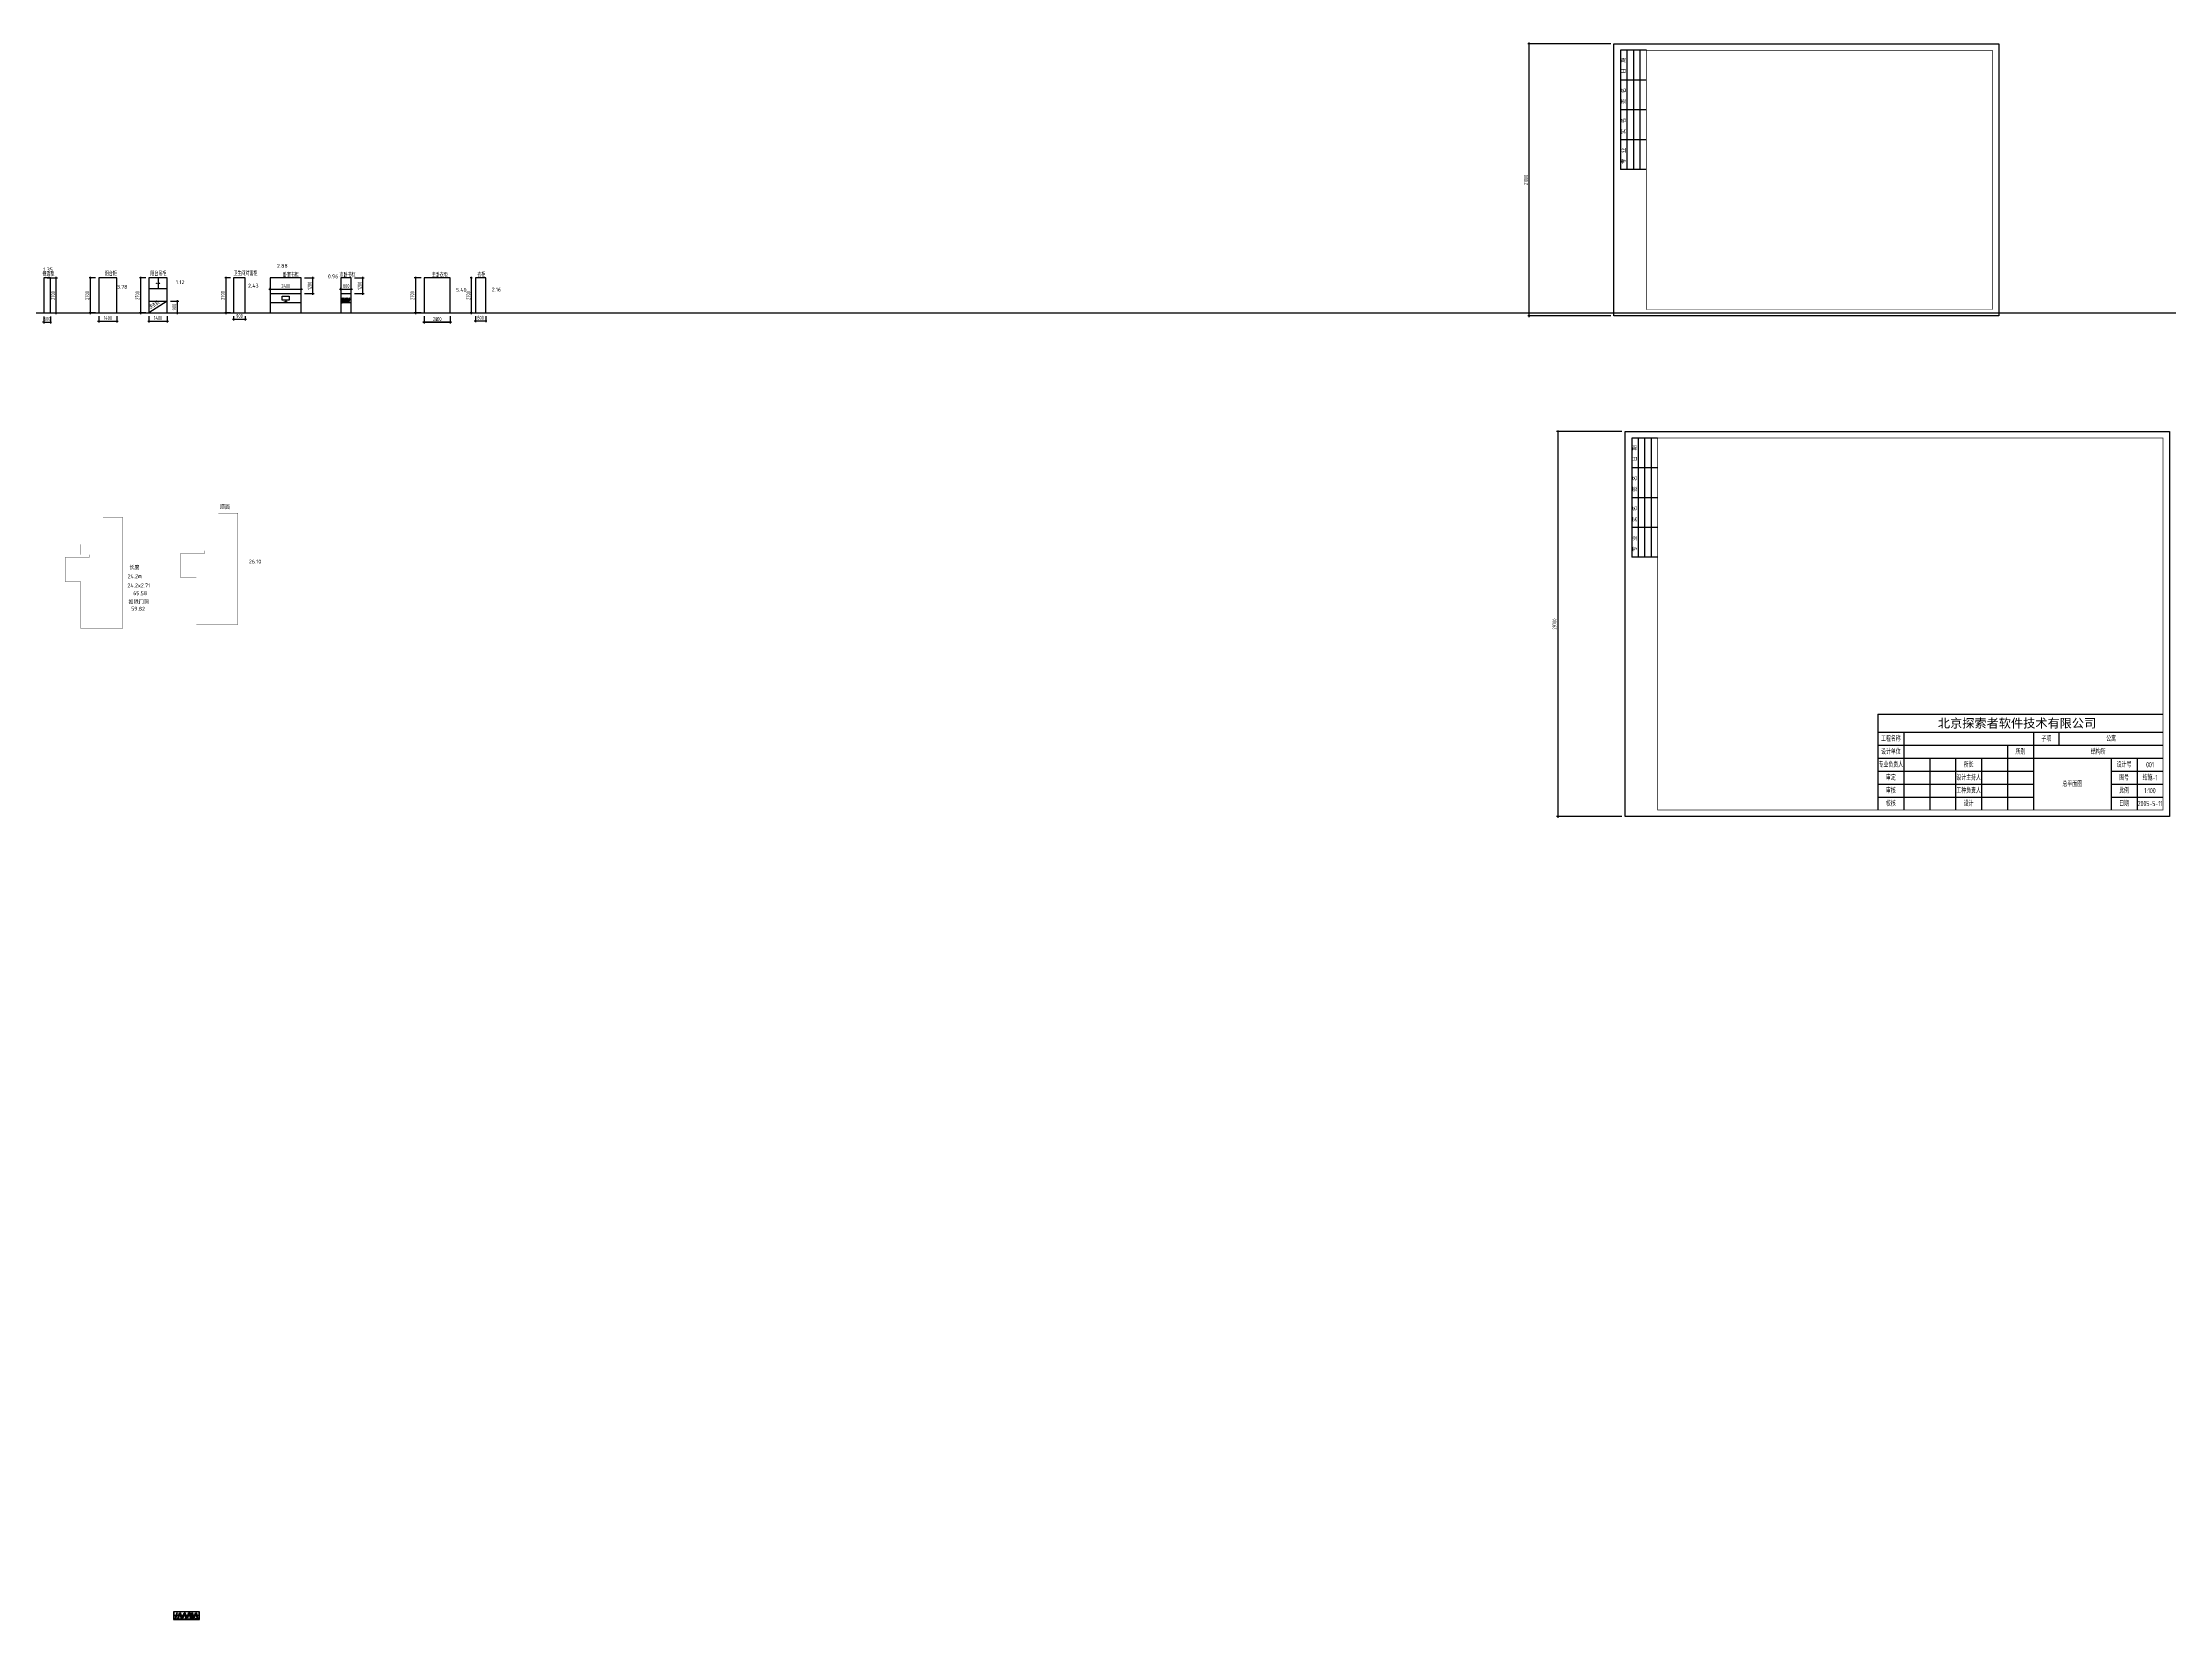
# Model space of a CAD drawing. Header units: millimetres. Extents: x -114775 to 228300, y -175499 to 108657.
# Drawn here: x 64165 to 228300, y -175499 to -53817 of the extents above; entities that cross this region are included whole.
import ezdxf
from ezdxf.enums import TextEntityAlignment as Align

# ---------------------------------------------------------------- set-up
doc = ezdxf.new("R2010")
doc.units = ezdxf.units.MM
doc.header["$LTSCALE"] = 1000
doc.linetypes.add('DASH', pattern=[0.35, 0.25, -0.1])
doc.layers.get('0').update_dxf_attribs({"linetype": 'CONTINUOUS'})
doc.layers.get('Defpoints').update_dxf_attribs({"color": 6, "linetype": 'CONTINUOUS'})
for name, color, linetype in [('A-FUR', 8, 'CONTINUOUS'), ('A-Lvtry', 5, 'CONTINUOUS'), ('BORDER', 7, 'CONTINUOUS'), ('DIM', 3, 'CONTINUOUS'), ('PUB_TEXT', 7, 'CONTINUOUS'), ('S-降板', 143, 'CONTINUOUS'), ('TAB', 7, 'CONTINUOUS'), ('TEXT', 7, 'CONTINUOUS'), ('TQ', 7, 'CONTINUOUS'), ('WALL', 2, 'CONTINUOUS')]:
    doc.layers.add(name, color=color, linetype=linetype)
doc.layers.add('S-ANNO-REVS', color=1, linetype='CONTINUOUS', true_color=0xff0000, plot=False)
doc.styles.get("Standard").update_dxf_attribs({"font": 'tssdeng.shx', "bigfont": 'tssdchn.shx'})
doc.styles.add('TSSD_NORM', font='tssdeng.shx', dxfattribs={"bigfont": 'hztxt.shx'})
doc.styles.add('TSZ', font='')
doc.styles.add('ZZ', font='tssdeng.shx', dxfattribs={"width": 0.7, "bigfont": 'tssdchn.shx'})
doc.styles.get('TSZ').set_extended_font_data('SimSun')
doc.dimstyles.new('TSSD_100_100', dxfattribs={"dimtxt": 300, "dimasz": 100, "dimexe": 100, "dimexo": 250, "dimgap": 100, "dimtad": 1, "dimdec": 0, "dimzin": 0, "dimdsep": 46, "dimtxsty": 'ZZ', "dimblk": 'ARCHTICK', "dimcen": 0, "dimdle": 100, "dimclrd": 256, "dimclrt": 7, "dimadec": 0, "dimazin": 0, "dimtfac": 1, "dimtdec": 0, "dimtix": 1, "dimtmove": 2, "dimatfit": 3, "dimfxl": 0, "dimtolj": 1, "dimtzin": 0, "dimarcsym": 0})

# ---------------------------------------------------------------- blocks, each defined once
blk = doc.blocks.new('_ArchTick')
at = {"color": 0, "linetype": 'ByBlock', "const_width": 0.4}
blk.add_lwpolyline([(-0.5, -0.5), (0.5, 0.5)], dxfattribs=at)
blk = doc.blocks.new('*D357')
at = {"layer": 'Defpoints', "color": 0}
for p in [(64268, -74716), (64768, -74716), (64768, -75388)]:
    blk.add_point(p, dxfattribs=at)
at = {"layer": 'DIM', "lineweight": -2}
for p, q in [((64268, -75388), (64168, -75388)), ((64268, -75388), (64768, -75388)), ((64768, -75388), (64868, -75388))]:
    blk.add_line(p, q, dxfattribs=at)
at = {"layer": 'DIM', "color": 0, "lineweight": -2}
for p, q in [((64268, -74966), (64268, -75488)), ((64768, -74966), (64768, -75488))]:
    blk.add_line(p, q, dxfattribs=at)
at = {"layer": 'DIM', "lineweight": -2, "xscale": 100, "yscale": 100, "zscale": 100}
blk.add_blockref('_ArchTick', (64268, -75388), dxfattribs=at)
at = {"layer": 'DIM', "lineweight": -2, "xscale": 100, "yscale": 100, "zscale": 100, "rotation": 180}
blk.add_blockref('_ArchTick', (64768, -75388), dxfattribs=at)
at = {"layer": 'DIM', "color": 7, "insert": (64518, -75138), "char_height": 300, "attachment_point": 5, "style": 'ZZ'}
blk.add_mtext('\\A1;500', dxfattribs=at)
blk = doc.blocks.new('*D364')
at = {"layer": 'Defpoints', "color": 0}
for p in [(78913, -74685), (79813, -74685), (79813, -75172)]:
    blk.add_point(p, dxfattribs=at)
at = {"layer": 'DIM', "lineweight": -2}
blk.add_line((78813, -75172), (79913, -75172), dxfattribs=at)
at = {"layer": 'DIM', "color": 0, "lineweight": -2}
for p, q in [((78913, -74935), (78913, -75272)), ((79813, -74935), (79813, -75272))]:
    blk.add_line(p, q, dxfattribs=at)
at = {"layer": 'DIM', "lineweight": -2, "xscale": 100, "yscale": 100, "zscale": 100, "rotation": 180}
blk.add_blockref('_ArchTick', (78913, -75172), dxfattribs=at)
at = {"layer": 'DIM', "lineweight": -2, "xscale": 100, "yscale": 100, "zscale": 100}
blk.add_blockref('_ArchTick', (79813, -75172), dxfattribs=at)
at = {"layer": 'DIM', "color": 7, "insert": (79363, -74922), "char_height": 300, "attachment_point": 5, "style": 'ZZ'}
blk.add_mtext('\\A1;900', dxfattribs=at)
blk = doc.blocks.new('*D365')
at = {"layer": 'Defpoints', "color": 0}
for p in [(78325, -71985), (78913, -71985), (78913, -74685)]:
    blk.add_point(p, dxfattribs=at)
at = {"layer": 'DIM', "color": 0, "lineweight": -2}
for p, q in [((78663, -71985), (78225, -71985)), ((78663, -74685), (78225, -74685))]:
    blk.add_line(p, q, dxfattribs=at)
at = {"layer": 'DIM', "lineweight": -2}
blk.add_line((78325, -74785), (78325, -71885), dxfattribs=at)
at = {"layer": 'DIM', "lineweight": -2, "xscale": 100, "yscale": 100, "zscale": 100}
for p, rotation in [((78325, -71985), 90), ((78325, -74685), 270)]:
    blk.add_blockref('_ArchTick', p, dxfattribs=dict(at, rotation=rotation))
at = {"layer": 'DIM', "color": 7, "insert": (78075, -73335), "char_height": 300, "attachment_point": 5, "rotation": 90, "style": 'ZZ'}
blk.add_mtext('\\A1;2700', dxfattribs=at)
blk = doc.blocks.new('*D366')
at = {"layer": 'Defpoints', "color": 0}
for p in [(68505, -74685), (69905, -74685), (69905, -75321)]:
    blk.add_point(p, dxfattribs=at)
at = {"layer": 'DIM', "lineweight": -2}
blk.add_line((68405, -75321), (70005, -75321), dxfattribs=at)
at = {"layer": 'DIM', "color": 0, "lineweight": -2}
for p, q in [((68505, -74935), (68505, -75421)), ((69905, -74935), (69905, -75421))]:
    blk.add_line(p, q, dxfattribs=at)
at = {"layer": 'DIM', "lineweight": -2, "xscale": 100, "yscale": 100, "zscale": 100, "rotation": 180}
blk.add_blockref('_ArchTick', (68505, -75321), dxfattribs=at)
at = {"layer": 'DIM', "lineweight": -2, "xscale": 100, "yscale": 100, "zscale": 100}
blk.add_blockref('_ArchTick', (69905, -75321), dxfattribs=at)
at = {"layer": 'DIM', "color": 7, "insert": (69205, -75071), "char_height": 300, "attachment_point": 5, "style": 'ZZ'}
blk.add_mtext('\\A1;1400', dxfattribs=at)
blk = doc.blocks.new('*D367')
at = {"layer": 'Defpoints', "color": 0}
for p in [(67864, -71985), (68505, -71985), (68505, -74685)]:
    blk.add_point(p, dxfattribs=at)
at = {"layer": 'DIM', "color": 0, "lineweight": -2}
for p, q in [((68255, -71985), (67764, -71985)), ((68255, -74685), (67764, -74685))]:
    blk.add_line(p, q, dxfattribs=at)
at = {"layer": 'DIM', "lineweight": -2}
blk.add_line((67864, -74785), (67864, -71885), dxfattribs=at)
at = {"layer": 'DIM', "lineweight": -2, "xscale": 100, "yscale": 100, "zscale": 100}
for p, rotation in [((67864, -71985), 90), ((67864, -74685), 270)]:
    blk.add_blockref('_ArchTick', p, dxfattribs=dict(at, rotation=rotation))
at = {"layer": 'DIM', "color": 7, "insert": (67614, -73335), "char_height": 300, "attachment_point": 5, "rotation": 90, "style": 'ZZ'}
blk.add_mtext('\\A1;2700', dxfattribs=at)
blk = doc.blocks.new('*D368')
at = {"layer": 'Defpoints', "color": 0}
for p in [(72380, -74685), (73780, -74685), (73780, -75321)]:
    blk.add_point(p, dxfattribs=at)
at = {"layer": 'DIM', "lineweight": -2}
blk.add_line((72280, -75321), (73880, -75321), dxfattribs=at)
at = {"layer": 'DIM', "color": 0, "lineweight": -2}
for p, q in [((72380, -74935), (72380, -75421)), ((73780, -74935), (73780, -75421))]:
    blk.add_line(p, q, dxfattribs=at)
at = {"layer": 'DIM', "lineweight": -2, "xscale": 100, "yscale": 100, "zscale": 100, "rotation": 180}
blk.add_blockref('_ArchTick', (72380, -75321), dxfattribs=at)
at = {"layer": 'DIM', "lineweight": -2, "xscale": 100, "yscale": 100, "zscale": 100}
blk.add_blockref('_ArchTick', (73780, -75321), dxfattribs=at)
at = {"layer": 'DIM', "color": 7, "insert": (73080, -75071), "char_height": 300, "attachment_point": 5, "style": 'ZZ'}
blk.add_mtext('\\A1;1400', dxfattribs=at)
blk = doc.blocks.new('*D369')
at = {"layer": 'Defpoints', "color": 0}
for p in [(71738, -71985), (72380, -71985), (72380, -74685)]:
    blk.add_point(p, dxfattribs=at)
at = {"layer": 'DIM', "color": 0, "lineweight": -2}
for p, q in [((72130, -71985), (71638, -71985)), ((72130, -74685), (71638, -74685))]:
    blk.add_line(p, q, dxfattribs=at)
at = {"layer": 'DIM', "lineweight": -2}
blk.add_line((71738, -74785), (71738, -71885), dxfattribs=at)
at = {"layer": 'DIM', "lineweight": -2, "xscale": 100, "yscale": 100, "zscale": 100}
for p, rotation in [((71738, -71985), 90), ((71738, -74685), 270)]:
    blk.add_blockref('_ArchTick', p, dxfattribs=dict(at, rotation=rotation))
at = {"layer": 'DIM', "color": 7, "insert": (71488, -73335), "char_height": 300, "attachment_point": 5, "rotation": 90, "style": 'ZZ'}
blk.add_mtext('\\A1;2700', dxfattribs=at)
blk = doc.blocks.new('*D370')
at = {"layer": 'Defpoints', "color": 0}
for p in [(73780, -73785), (74579, -73785), (73780, -74685)]:
    blk.add_point(p, dxfattribs=at)
at = {"layer": 'DIM', "color": 0, "lineweight": -2}
for p, q in [((74030, -73785), (74679, -73785)), ((74030, -74685), (74679, -74685))]:
    blk.add_line(p, q, dxfattribs=at)
at = {"layer": 'DIM', "lineweight": -2}
blk.add_line((74579, -74785), (74579, -73685), dxfattribs=at)
at = {"layer": 'DIM', "lineweight": -2, "xscale": 100, "yscale": 100, "zscale": 100}
for p, rotation in [((74579, -73785), 90), ((74579, -74685), 270)]:
    blk.add_blockref('_ArchTick', p, dxfattribs=dict(at, rotation=rotation))
at = {"layer": 'DIM', "color": 7, "insert": (74329, -74235), "char_height": 300, "attachment_point": 5, "rotation": 90, "style": 'ZZ'}
blk.add_mtext('\\A1;900', dxfattribs=at)
blk = doc.blocks.new('*D371')
at = {"layer": 'Defpoints', "color": 0}
for p in [(84135, -71985), (85032, -71985), (84135, -73185)]:
    blk.add_point(p, dxfattribs=at)
at = {"layer": 'DIM', "color": 0, "lineweight": -2}
for p, q in [((84385, -71985), (85132, -71985)), ((84385, -73185), (85132, -73185))]:
    blk.add_line(p, q, dxfattribs=at)
at = {"layer": 'DIM', "lineweight": -2}
blk.add_line((85032, -73285), (85032, -71885), dxfattribs=at)
at = {"layer": 'DIM', "lineweight": -2, "xscale": 100, "yscale": 100, "zscale": 100}
for p, rotation in [((85032, -71985), 90), ((85032, -73185), 270)]:
    blk.add_blockref('_ArchTick', p, dxfattribs=dict(at, rotation=rotation))
at = {"layer": 'DIM', "color": 7, "insert": (84782, -72585), "char_height": 300, "attachment_point": 5, "rotation": 90, "style": 'ZZ'}
blk.add_mtext('\\A1;1200', dxfattribs=at)
blk = doc.blocks.new('*D372')
at = {"layer": 'Defpoints', "color": 0}
for p in [(81735, -73185), (84135, -72853), (84135, -73185)]:
    blk.add_point(p, dxfattribs=at)
at = {"layer": 'DIM', "lineweight": -2}
blk.add_line((81635, -72853), (84235, -72853), dxfattribs=at)
at = {"layer": 'DIM', "color": 0, "lineweight": -2}
for p, q in [((81735, -72935), (81735, -72753)), ((84135, -72935), (84135, -72753))]:
    blk.add_line(p, q, dxfattribs=at)
at = {"layer": 'DIM', "lineweight": -2, "xscale": 100, "yscale": 100, "zscale": 100, "rotation": 180}
blk.add_blockref('_ArchTick', (81735, -72853), dxfattribs=at)
at = {"layer": 'DIM', "lineweight": -2, "xscale": 100, "yscale": 100, "zscale": 100}
blk.add_blockref('_ArchTick', (84135, -72853), dxfattribs=at)
at = {"layer": 'DIM', "color": 7, "insert": (82935, -72603), "char_height": 300, "attachment_point": 5, "style": 'ZZ'}
blk.add_mtext('\\A1;2400', dxfattribs=at)
blk = doc.blocks.new('*D373')
at = {"layer": 'Defpoints', "color": 0}
for p in [(87993, -71985), (88889, -71985), (87993, -73185)]:
    blk.add_point(p, dxfattribs=at)
at = {"layer": 'DIM', "color": 0, "lineweight": -2}
for p, q in [((88243, -71985), (88989, -71985)), ((88243, -73185), (88989, -73185))]:
    blk.add_line(p, q, dxfattribs=at)
at = {"layer": 'DIM', "lineweight": -2}
blk.add_line((88889, -73285), (88889, -71885), dxfattribs=at)
at = {"layer": 'DIM', "lineweight": -2, "xscale": 100, "yscale": 100, "zscale": 100}
for p, rotation in [((88889, -71985), 90), ((88889, -73185), 270)]:
    blk.add_blockref('_ArchTick', p, dxfattribs=dict(at, rotation=rotation))
at = {"layer": 'DIM', "color": 7, "insert": (88639, -72585), "char_height": 300, "attachment_point": 5, "rotation": 90, "style": 'ZZ'}
blk.add_mtext('\\A1;1200', dxfattribs=at)
blk = doc.blocks.new('*D374')
at = {"layer": 'Defpoints', "color": 0}
for p in [(87193, -73185), (87993, -72853), (87993, -73185)]:
    blk.add_point(p, dxfattribs=at)
at = {"layer": 'DIM', "lineweight": -2}
blk.add_line((87093, -72853), (88093, -72853), dxfattribs=at)
at = {"layer": 'DIM', "color": 0, "lineweight": -2}
for p, q in [((87193, -72935), (87193, -72753)), ((87993, -72935), (87993, -72753))]:
    blk.add_line(p, q, dxfattribs=at)
at = {"layer": 'DIM', "lineweight": -2, "xscale": 100, "yscale": 100, "zscale": 100, "rotation": 180}
blk.add_blockref('_ArchTick', (87193, -72853), dxfattribs=at)
at = {"layer": 'DIM', "lineweight": -2, "xscale": 100, "yscale": 100, "zscale": 100}
blk.add_blockref('_ArchTick', (87993, -72853), dxfattribs=at)
at = {"layer": 'DIM', "color": 7, "insert": (87593, -72603), "char_height": 300, "attachment_point": 5, "style": 'ZZ'}
blk.add_mtext('\\A1;800', dxfattribs=at)
blk = doc.blocks.new('*D375')
at = {"layer": 'Defpoints', "color": 0}
for p in [(93625, -74685), (95625, -74685), (95625, -75403)]:
    blk.add_point(p, dxfattribs=at)
at = {"layer": 'DIM', "lineweight": -2}
blk.add_line((93525, -75403), (95725, -75403), dxfattribs=at)
at = {"layer": 'DIM', "color": 0, "lineweight": -2}
for p, q in [((93625, -74935), (93625, -75503)), ((95625, -74935), (95625, -75503))]:
    blk.add_line(p, q, dxfattribs=at)
at = {"layer": 'DIM', "lineweight": -2, "xscale": 100, "yscale": 100, "zscale": 100, "rotation": 180}
blk.add_blockref('_ArchTick', (93625, -75403), dxfattribs=at)
at = {"layer": 'DIM', "lineweight": -2, "xscale": 100, "yscale": 100, "zscale": 100}
blk.add_blockref('_ArchTick', (95625, -75403), dxfattribs=at)
at = {"layer": 'DIM', "color": 7, "insert": (94625, -75153), "char_height": 300, "attachment_point": 5, "style": 'ZZ'}
blk.add_mtext('\\A1;d', dxfattribs=at)
blk = doc.blocks.new('*D376')
at = {"layer": 'Defpoints', "color": 0}
for p in [(93625, -74685), (93625, -75403), (95625, -74685)]:
    blk.add_point(p, dxfattribs=at)
at = {"layer": 'DIM', "lineweight": -2}
blk.add_line((95725, -75403), (93525, -75403), dxfattribs=at)
at = {"layer": 'DIM', "color": 0, "lineweight": -2}
for p, q in [((93625, -74935), (93625, -75503)), ((95625, -74935), (95625, -75503))]:
    blk.add_line(p, q, dxfattribs=at)
at = {"layer": 'DIM', "lineweight": -2, "xscale": 100, "yscale": 100, "zscale": 100, "rotation": 180}
blk.add_blockref('_ArchTick', (93625, -75403), dxfattribs=at)
at = {"layer": 'DIM', "lineweight": -2, "xscale": 100, "yscale": 100, "zscale": 100}
blk.add_blockref('_ArchTick', (95625, -75403), dxfattribs=at)
at = {"layer": 'DIM', "color": 7, "insert": (94625, -75153), "char_height": 300, "attachment_point": 5, "style": 'ZZ'}
blk.add_mtext('\\A1;2000', dxfattribs=at)
blk = doc.blocks.new('*D377')
at = {"layer": 'Defpoints', "color": 0}
for p in [(93625, -71985), (92949, -74685), (93625, -74685)]:
    blk.add_point(p, dxfattribs=at)
at = {"layer": 'DIM', "color": 0, "lineweight": -2}
for p, q in [((93375, -71985), (92849, -71985)), ((93375, -74685), (92849, -74685))]:
    blk.add_line(p, q, dxfattribs=at)
at = {"layer": 'DIM', "lineweight": -2}
blk.add_line((92949, -71885), (92949, -74785), dxfattribs=at)
at = {"layer": 'DIM', "lineweight": -2, "xscale": 100, "yscale": 100, "zscale": 100}
for p, rotation in [((92949, -71985), 90), ((92949, -74685), 270)]:
    blk.add_blockref('_ArchTick', p, dxfattribs=dict(at, rotation=rotation))
at = {"layer": 'DIM', "color": 7, "insert": (92699, -73335), "char_height": 300, "attachment_point": 5, "rotation": 90, "style": 'ZZ'}
blk.add_mtext('\\A1;2700', dxfattribs=at)
blk = doc.blocks.new('*D378')
at = {"layer": 'Defpoints', "color": 0}
for p in [(97564, -74685), (98364, -74685), (98364, -75303)]:
    blk.add_point(p, dxfattribs=at)
at = {"layer": 'DIM', "lineweight": -2}
blk.add_line((97464, -75303), (98464, -75303), dxfattribs=at)
at = {"layer": 'DIM', "color": 0, "lineweight": -2}
for p, q in [((97564, -74935), (97564, -75403)), ((98364, -74935), (98364, -75403))]:
    blk.add_line(p, q, dxfattribs=at)
at = {"layer": 'DIM', "lineweight": -2, "xscale": 100, "yscale": 100, "zscale": 100, "rotation": 180}
blk.add_blockref('_ArchTick', (97564, -75303), dxfattribs=at)
at = {"layer": 'DIM', "lineweight": -2, "xscale": 100, "yscale": 100, "zscale": 100}
blk.add_blockref('_ArchTick', (98364, -75303), dxfattribs=at)
at = {"layer": 'DIM', "color": 7, "insert": (97964, -75053), "char_height": 300, "attachment_point": 5, "style": 'ZZ'}
blk.add_mtext('\\A1;800', dxfattribs=at)
blk = doc.blocks.new('*D379')
at = {"layer": 'Defpoints', "color": 0}
for p in [(97275, -71985), (97564, -71985), (97564, -74685)]:
    blk.add_point(p, dxfattribs=at)
at = {"layer": 'DIM', "color": 0, "lineweight": -2}
for p, q in [((97314, -71985), (97175, -71985)), ((97314, -74685), (97175, -74685))]:
    blk.add_line(p, q, dxfattribs=at)
at = {"layer": 'DIM', "lineweight": -2}
blk.add_line((97275, -74785), (97275, -71885), dxfattribs=at)
at = {"layer": 'DIM', "lineweight": -2, "xscale": 100, "yscale": 100, "zscale": 100}
for p, rotation in [((97275, -71985), 90), ((97275, -74685), 270)]:
    blk.add_blockref('_ArchTick', p, dxfattribs=dict(at, rotation=rotation))
at = {"layer": 'DIM', "color": 7, "insert": (97025, -73335), "char_height": 300, "attachment_point": 5, "rotation": 90, "style": 'ZZ'}
blk.add_mtext('\\A1;2700', dxfattribs=at)
blk = doc.blocks.new('*D380')
at = {"layer": 'Defpoints', "color": 0}
for p in [(64268, -71985), (65223, -71985), (64268, -74685)]:
    blk.add_point(p, dxfattribs=at)
at = {"layer": 'DIM', "color": 0, "lineweight": -2}
for p, q in [((64518, -71985), (65323, -71985)), ((64518, -74685), (65323, -74685))]:
    blk.add_line(p, q, dxfattribs=at)
at = {"layer": 'DIM', "lineweight": -2}
blk.add_line((65223, -74785), (65223, -71885), dxfattribs=at)
at = {"layer": 'DIM', "lineweight": -2, "xscale": 100, "yscale": 100, "zscale": 100}
for p, rotation in [((65223, -71985), 90), ((65223, -74685), 270)]:
    blk.add_blockref('_ArchTick', p, dxfattribs=dict(at, rotation=rotation))
at = {"layer": 'DIM', "color": 7, "insert": (64973, -73335), "char_height": 300, "attachment_point": 5, "rotation": 90, "style": 'ZZ'}
blk.add_mtext('\\A1;2700', dxfattribs=at)
blk = doc.blocks.new('u5g')
at = {"color": 8, "linetype": 'DASH', "ltscale": 20}
for p, q in [((28966, -300), (28976, -300)), ((28966, -350), (28976, -350)), ((28976, -300), (28976, -350)), ((30641, -313), (28976, -313)), ((30641, -338), (28976, -338)), ((30651, -300), (30641, -300)), ((30641, -300), (30641, -350)), ((30651, -350), (30641, -350))]:
    blk.add_line(p, q, dxfattribs=at)
at = {"color": 8, "ltscale": 20}
for p, q in [((29071, -623), (29236, -623)), ((29236, -623), (29141, -642)), ((29141, -642), (29141, -623)), ((30381, -595), (30476, -576)), ((30546, -595), (30381, -595)), ((30476, -576), (30476, -595))]:
    blk.add_line(p, q, dxfattribs=at)
at = {"linetype": 'DASH', "ltscale": 20}
for points in [[(30671, 0), (28946, 0), (28946, -650), (30671, -650)], [(28966, -595), (29819, -595), (29819, -615), (28966, -615)], [(29799, -615), (30651, -615), (30651, -635), (29799, -635)]]:
    blk.add_lwpolyline(points, close=True, dxfattribs=at)
blk.add_lwpolyline([(30651, -650), (30651, -20), (28966, -20), (28966, -650)], dxfattribs=at)
at = {"color": 8, "linetype": 'DASH', "ltscale": 20}
for points in [[(29067, -548), (29160, -100), (29183, -105), (29090, -552)], [(29243, -548), (29337, -100), (29360, -105), (29266, -552)], [(29465, -554), (29394, -102), (29417, -98), (29488, -550)], [(29551, -548), (29644, -100), (29667, -105), (29574, -552)], [(29774, -554), (29703, -102), (29726, -98), (29797, -550)], [(29860, -548), (29953, -100), (29976, -105), (29883, -552)], [(30081, -554), (30010, -102), (30033, -98), (30104, -550)], [(30174, -554), (30103, -102), (30127, -98), (30197, -550)], [(30260, -554), (30189, -102), (30212, -98), (30283, -550)], [(30306, -548), (30400, -100), (30423, -105), (30329, -552)], [(30527, -554), (30456, -102), (30480, -98), (30550, -550)]]:
    blk.add_lwpolyline(points, close=True, dxfattribs=at)
blk = doc.blocks.new('_TSHQ_H')
at = {"layer": 'TQ'}
for p, q in [((-92, 0), (-92, 20)), ((0, 20), (-92, 20)), ((-69, 0), (-69, 20)), ((-46, 0), (-46, 20)), ((-23, 0), (-23, 20)), ((0, 0), (0, 20)), ((0, 15), (-92, 15)), ((0, 10), (-92, 10)), ((0, 5), (-92, 5))]:
    blk.add_line(p, q, dxfattribs=at)
at = {"layer": 'TEXT', "style": 'TSSD_NORM'}
for s, p in [('专  业', (-81.4, 15.9)), ('实  名', (-58.4, 16)), ('签  名', (-35.2, 15.9)), ('日  期', (-11.7, 16))]:
    blk.add_text(s, height=3, dxfattribs=at).set_placement(p, align=Align.CENTER)
blk = doc.blocks.new('B20190222130906')
at = {"layer": 'BORDER'}
blk.add_lwpolyline([(0, 0), (0, 21000), (29700, 21000), (29700, 0)], close=True, dxfattribs=at)
at = {"layer": 'BORDER', "const_width": 50}
blk.add_lwpolyline([(2500, 500), (2500, 20500), (29200, 20500), (29200, 500)], close=True, dxfattribs=at)
at = {"layer": 'BORDER', "xscale": 100, "yscale": 100, "zscale": 100, "rotation": 90}
blk.add_blockref('_TSHQ_H', (2500, 20500), dxfattribs=at)
blk = doc.blocks.new('_TS_MARK_H')
at = {"style": 'TSZ'}
blk.add_text('北京探索者软件技术有限公司', height=1, dxfattribs=at).set_placement((0, 0))
blk = doc.blocks.new('_TSBQ_H')
for p, q in [((-220, 74), (0, 74)), ((-220, 74), (-220, 0)), ((-220, 60), (0, 60)), ((-220, 50), (0, 50)), ((-200, 60), (-200, 0)), ((-120, 50), (-120, 0)), ((-100, 60), (-100, 0)), ((-80, 50), (-80, 60)), ((-220, 40), (0, 40)), ((-180, 40), (-180, 0)), ((-160, 40), (-160, 0)), ((-140, 40), (-140, 0)), ((-40, 40), (-40, 0)), ((-20, 40), (-20, 0)), ((-220, 30), (-100, 30)), ((-220, 20), (-100, 20)), ((-40, 30), (0, 30)), ((-40, 20), (0, 20)), ((-220, 10), (-100, 10)), ((-40, 10), (0, 10))]:
    blk.add_line(p, q)
at = {"layer": 'BORDER', "const_width": 0.5}
blk.add_lwpolyline([(-220, 0), (-220, 74), (0, 74)], dxfattribs=at)
at = {"xscale": 6.890625, "yscale": 6.890625, "zscale": 6.890625000000002}
blk.add_blockref('_TS_MARK_H', (-173.7, 63.6), dxfattribs=at)
at = {"flags": 1}
blk.add_attdef('折合图号', (-220, 74), '', height=0.2, dxfattribs=at)
at = {"style": 'TSSD_NORM', "width": 0.7}
for tag, p in [('工程名称', (-150, 53)), ('子项名称', (-40, 53)), ('专业负责人', (-190, 33)), ('设计单位', (-160, 43)), ('设计号', (-10, 33)), ('审定', (-190, 23)), ('审核', (-190, 13)), ('图名', (-70, 18)), ('图号', (-10, 23)), ('比例', (-10, 13)), ('校核', (-190, 3)), ('设计', (-130, 3)), ('日期', (-10, 3))]:
    blk.add_attdef(tag, text='', height=4, dxfattribs=at).set_placement(p, align=Align.CENTER)
at = {"layer": 'TAB', "color": 0, "style": 'TSSD_NORM', "width": 0.7}
for s, p in [('工程名称', (-210, 55)), ('子项', (-90, 55)), ('专业负责人', (-210, 35)), ('设计单位', (-210, 45)), ('所长', (-150, 35)), ('所别', (-110, 45)), ('结构所', (-50, 45)), ('设计号', (-30, 35)), ('审定', (-210, 25)), ('审核', (-210, 15)), ('设计主持人', (-150, 25)), ('工种负责人', (-150, 15)), ('图号', (-30, 25)), ('比例', (-30, 15)), ('校核', (-210, 5)), ('设计', (-150, 5)), ('日期', (-30, 5))]:
    blk.add_text(s, height=4, dxfattribs=at).set_placement(p, align=Align.MIDDLE_CENTER)
blk = doc.blocks.new('*D440')
at = {"layer": 'Defpoints', "color": 0}
for p in [(186300, -83841), (181092, -113541), (186300, -113541)]:
    blk.add_point(p, dxfattribs=at)
at = {"layer": 'DIM', "color": 0, "lineweight": -2}
for p, q in [((186050, -83841), (180992, -83841)), ((186050, -113541), (180992, -113541))]:
    blk.add_line(p, q, dxfattribs=at)
at = {"layer": 'DIM', "lineweight": -2}
blk.add_line((181092, -83741), (181092, -113641), dxfattribs=at)
at = {"layer": 'DIM', "lineweight": -2, "xscale": 100, "yscale": 100, "zscale": 100}
for p, rotation in [((181092, -83841), 90), ((181092, -113541), 270)]:
    blk.add_blockref('_ArchTick', p, dxfattribs=dict(at, rotation=rotation))
at = {"layer": 'DIM', "color": 7, "insert": (180842, -98691), "char_height": 300, "attachment_point": 5, "rotation": 90, "style": 'ZZ'}
blk.add_mtext('\\A1;29700', dxfattribs=at)
blk = doc.blocks.new('*D441')
at = {"layer": 'Defpoints', "color": 0}
for p in [(178888, -53917), (185433, -53917), (185433, -74917)]:
    blk.add_point(p, dxfattribs=at)
at = {"layer": 'DIM', "color": 0, "lineweight": -2}
for p, q in [((185183, -53917), (178788, -53917)), ((185183, -74917), (178788, -74917))]:
    blk.add_line(p, q, dxfattribs=at)
at = {"layer": 'DIM', "lineweight": -2}
blk.add_line((178888, -75017), (178888, -53817), dxfattribs=at)
at = {"layer": 'DIM', "lineweight": -2, "xscale": 100, "yscale": 100, "zscale": 100}
for p, rotation in [((178888, -53917), 90), ((178888, -74917), 270)]:
    blk.add_blockref('_ArchTick', p, dxfattribs=dict(at, rotation=rotation))
at = {"layer": 'DIM', "color": 7, "insert": (178638, -64417), "char_height": 300, "attachment_point": 5, "rotation": 90, "style": 'ZZ'}
blk.add_mtext('\\A1;21000', dxfattribs=at)

msp = doc.modelspace()

# ---------------------------------------------------------------- linework, layer by layer
at = {"layer": 'A-Lvtry'}
for p in [(8186.5, -2885.7), (8186.5, -20395.5)]:
    msp.add_xline(p, (1, 0), dxfattribs=at)
at = {"layer": 'BORDER'}
msp.add_lwpolyline([(186299.9, -113540.6), (186299.9, -83840.6), (228299.9, -83840.6), (228299.9, -113540.6)], close=True, dxfattribs=at)
at = {"layer": 'BORDER', "const_width": 50}
msp.add_lwpolyline([(188799.9, -113040.6), (188799.9, -84340.6), (227799.9, -84340.6), (227799.9, -113040.6)], close=True, dxfattribs=at)
at = {"layer": 'S-ANNO-REVS'}
for p in [(39426.8, -38070.8), (50314.1, -74684.8)]:
    msp.add_xline(p, (1, 0), dxfattribs=at)
at = {"layer": 'S-ANNO-REVS', "color": 8}
for points in [[(87195.8, -73873.7), (87258.6, -73890.5), (87344.9, -73568.5), (87282.1, -73551.7)], [(87282.7, -73873.7), (87345.5, -73890.5), (87431.7, -73568.5), (87368.9, -73551.7)], [(87410.7, -73868), (87473.5, -73884.8), (87559.8, -73562.9), (87497, -73546.1)], [(87528.5, -73868), (87591.3, -73884.8), (87677.6, -73562.9), (87614.8, -73546.1)], [(87615.3, -73868), (87678.1, -73884.8), (87764.4, -73562.9), (87701.6, -73546.1)], [(87743.4, -73862.4), (87806.2, -73879.2), (87892.4, -73557.2), (87829.6, -73540.4)]]:
    msp.add_lwpolyline(points, close=True, dxfattribs=at)
at = {"layer": 'S-降板', "const_width": 20}
msp.add_lwpolyline([(74833.6, -93229), (74833.6, -95129), (76033.6, -95129), (76033.6, -98729), (79233.6, -98729), (79233.6, -90129), (77733.6, -90129), (77733.6, -92229), (76033.6, -92229), (76033.6, -93029), (76698.6, -93029), (76698.6, -93229)], close=True, dxfattribs=at)
msp.add_lwpolyline([(67792.8, -92535.9), (67127.8, -92535.9), (67127.8, -93335.9), (67792.7, -93335.9), (67792.7, -93535.9), (65927.7, -93535.9), (65927.7, -95435.9), (67127.7, -95435.9), (67127.7, -99035.9), (70327.7, -99035.9), (70327.7, -90435.9), (68827.7, -90435.9)], dxfattribs=at)
at = {"layer": 'WALL'}
for p, q in [((73079.6, -71984.8), (73079.6, -72784.8)), ((72379.6, -72784.8), (73779.6, -72784.8)), ((72379.6, -73784.8), (73779.6, -73784.8)), ((73779.6, -73784.8), (72379.6, -74684.8)), ((81735.4, -73184.8), (84135.4, -73184.8)), ((87192.8, -73184.8), (87992.8, -73184.8)), ((81735.4, -73884.8), (84135.4, -73884.8)), ((87192.8, -73884.8), (87992.8, -73884.8))]:
    msp.add_line(p, q, dxfattribs=at)
at = {"layer": 'WALL', "color": 8}
for p, q in [((82935.4, -73790.5), (82762.4, -73884.8)), ((82935.4, -73696.1), (82935.4, -73790.5)), ((82935.4, -73790.5), (83108.4, -73884.8))]:
    msp.add_line(p, q, dxfattribs=at)
at = {"layer": 'WALL'}
for points in [[(64267.9, -74684.8), (64767.9, -74684.8), (64767.9, -71984.8), (64267.9, -71984.8)], [(68505, -74684.8), (69905, -74684.8), (69905, -71984.8), (68505, -71984.8)], [(72379.6, -74684.8), (73779.6, -74684.8), (73779.6, -71984.8), (72379.6, -71984.8)], [(73779.6, -71984.8), (72379.6, -71984.8), (72379.6, -72784.8), (73779.6, -72784.8)], [(78912.5, -74684.8), (79812.5, -74684.8), (79812.5, -71984.8), (78912.5, -71984.8)], [(81735.4, -74684.8), (84135.4, -74684.8), (84135.4, -71984.8), (81735.4, -71984.8)], [(87192.8, -74684.8), (87992.8, -74684.8), (87992.8, -71984.8), (87192.8, -71984.8)], [(93625.2, -74684.8), (95625.2, -74684.8), (95625.2, -71984.8), (93625.2, -71984.8)], [(97564.2, -74684.8), (98364.2, -74684.8), (98364.2, -71984.8), (97564.2, -71984.8)]]:
    msp.add_lwpolyline(points, close=True, dxfattribs=at)
at = {"layer": 'WALL', "color": 8}
msp.add_lwpolyline([(82664.1, -73386.1), (83206.7, -73386.1), (83206.7, -73696.1), (82664.1, -73696.1)], close=True, dxfattribs=at)
at = {"layer": 'WALL'}
for centre in [(72974.3, -72392.2), (73185, -72392.2)]:
    msp.add_circle(centre, 20, dxfattribs=at)

# ---------------------------------------------------------------- block references
at = {"layer": 'A-FUR', "xscale": 1.159400000004098, "yscale": 0.9230999999854248}
msp.add_blockref('u5g', (40713.7, -174898.7), dxfattribs=at)
at = {"layer": 'BORDER', "xscale": 100, "yscale": 100, "zscale": 100, "rotation": 90}
msp.add_blockref('_TSHQ_H', (188799.9, -84340.6), dxfattribs=at)
at = {"layer": 'BORDER'}
ref = msp.add_blockref('_TSBQ_H', (227799.9, -113040.6), dxfattribs=dict(at, xscale=100, yscale=100, zscale=100))
ref.add_attrib('日期', '2005-5-11', dxfattribs={"layer": '0', "height": 400, "style": 'TSSD_NORM', "width": 0.7}).set_placement((226799.9, -112740.6), align=Align.CENTER)
ref.add_attrib('比例', '1:100', dxfattribs={"layer": '0', "height": 400, "style": 'TSSD_NORM', "width": 0.7}).set_placement((226799.9, -111740.6), align=Align.CENTER)
ref.add_attrib('图号', '结施-1', dxfattribs={"layer": '0', "height": 400, "style": 'TSSD_NORM', "width": 0.7}).set_placement((226799.9, -110740.6), align=Align.CENTER)
ref.add_attrib('设计号', '001', dxfattribs={"layer": '0', "height": 400, "style": 'TSSD_NORM', "width": 0.7}).set_placement((226799.9, -109740.6), align=Align.CENTER)
ref.add_attrib('图名', '总平面图', dxfattribs={"layer": '0', "height": 400, "style": 'TSSD_NORM', "width": 0.7}).set_placement((220799.9, -111240.6), align=Align.CENTER)
ref.add_attrib('子项名称', '公寓', dxfattribs={"layer": '0', "height": 400, "style": 'TSSD_NORM', "width": 0.7}).set_placement((223799.9, -107740.6), align=Align.CENTER)
at = {"layer": 'DIM'}
msp.add_blockref('B20190222130906', (185432.7, -74917.2), dxfattribs=at)

# ---------------------------------------------------------------- texts
at = {"layer": 'PUB_TEXT', "width": 0.7}
for s, p in [('餐边柜', (64156.6, -71847)), ('阳台柜', (68977.2, -71820.3)), ('阳台吊柜', (72493.6, -71820.3)), ('卫生间对面柜', (78901.3, -71791.8)), ('卧室书柜', (82722.6, -71919.6)), ('次卧书柜', (87082.5, -71919.6)), ('主卧衣柜', (94206.4, -71920.9)), ('衣柜', (97720.4, -71897.6))]:
    msp.add_text(s, height=337.59, dxfattribs=at).set_placement(p)
msp.add_text('洗衣机', height=300, rotation=32.735226, dxfattribs=at).set_placement((72782.2, -74069.4), align=Align.MIDDLE_CENTER)
at = {"layer": 'S-ANNO-REVS'}
for s, p in [('1.35', (64221.6, -71479.6)), ('1.12', (74459.2, -72458.3)), ('2.88', (82252.2, -71200.9)), ('0.96', (86179.2, -72011.9)), ('3.78', (69905, -72825.6)), ('2.43', (80027.4, -72730.5)), ('5.40', (96066.3, -73063.1)), ('2.16', (98823.1, -73026.6))]:
    msp.add_text(s, height=300, dxfattribs=at).set_placement(p)
at = {"layer": 'S-降板'}
for s, p in [('顶面', (77842.5, -89825.9)), ('24.2m', (70730.4, -95151.4)), ('长度', (70861.6, -94482.5)), ('26.10', (80085.7, -94015.4)), ('24.2x2.71', (70719.2, -95858.5)), ('扣除门洞', (70804.7, -97144.5)), ('65.58', (71161.7, -96461.9)), ('59.82', (71003.7, -97656.1))]:
    msp.add_text(s, height=300, dxfattribs=at).set_placement(p)

# ---------------------------------------------------------------- dimensions: what is measured, and where the dimension line sits
at = {"layer": 'DIM'}
for base, p1, p2, picture, middle in [((178887.6, -53917.2), (185432.7, -74917.2), (185432.7, -53917.2), '*D441', (178637.6, -64417.2)), ((65222.6, -71984.8), (64267.9, -74684.8), (64267.9, -71984.8), '*D380', (64972.6, -73334.8)), ((67863.7, -71984.8), (68505, -74684.8), (68505, -71984.8), '*D367', (67613.7, -73334.8)), ((71738.3, -71984.8), (72379.6, -74684.8), (72379.6, -71984.8), '*D369', (71488.3, -73334.8)), ((78325.4, -71984.8), (78912.5, -74684.8), (78912.5, -71984.8), '*D365', (78075.4, -73334.8)), ((85031.7, -71984.8), (84135.4, -73184.8), (84135.4, -71984.8), '*D371', (84781.7, -72584.8)), ((88889.2, -71984.8), (87992.8, -73184.8), (87992.8, -71984.8), '*D373', (88639.2, -72584.8)), ((92949.4, -74684.8), (93625.2, -71984.8), (93625.2, -74684.8), '*D377', (92699.4, -73334.8)), ((97274.7, -71984.8), (97564.2, -74684.8), (97564.2, -71984.8), '*D379', (97024.7, -73334.8)), ((74579.5, -73784.8), (73779.6, -74684.8), (73779.6, -73784.8), '*D370', (74329.5, -74234.8)), ((181092.2, -113540.6), (186299.9, -83840.6), (186299.9, -113540.6), '*D440', (180842.2, -98690.6))]:
    dim = msp.add_linear_dim(base=base, p1=p1, p2=p2, angle=90, dimstyle='TSSD_100_100', dxfattribs=at)
    dim.commit()
    dim.dimension.update_dxf_attribs({"geometry": picture, "text_midpoint": middle})
for base, p1, p2, picture, middle in [((84135.4, -72853), (81735.4, -73184.8), (84135.4, -73184.8), '*D372', (82935.4, -72603)), ((87992.8, -72853), (87192.8, -73184.8), (87992.8, -73184.8), '*D374', (87592.8, -72603)), ((64767.9, -75387.8), (64267.9, -74716.1), (64767.9, -74716.1), '*D357', (64517.9, -75137.8)), ((69905, -75320.6), (68505, -74684.8), (69905, -74684.8), '*D366', (69205, -75070.6)), ((73779.6, -75320.6), (72379.6, -74684.8), (73779.6, -74684.8), '*D368', (73079.6, -75070.6)), ((79812.5, -75172.2), (78912.5, -74684.8), (79812.5, -74684.8), '*D364', (79362.5, -74922.2)), ((93625.2, -75403.2), (95625.2, -74684.8), (93625.2, -74684.8), '*D376', (94625.2, -75153.2)), ((98364.2, -75303), (97564.2, -74684.8), (98364.2, -74684.8), '*D378', (97964.2, -75053))]:
    dim = msp.add_linear_dim(base=base, p1=p1, p2=p2, dimstyle='TSSD_100_100', dxfattribs=at)
    dim.commit()
    dim.dimension.update_dxf_attribs({"geometry": picture, "text_midpoint": middle})
dim = msp.add_linear_dim(base=(95625.2, -75403.2), p1=(93625.2, -74684.8), p2=(95625.2, -74684.8), text='d', dimstyle='TSSD_100_100', dxfattribs=at)
dim.commit()
dim.dimension.update_dxf_attribs({"geometry": '*D375', "text_midpoint": (94625.2, -75153.2)})

doc.saveas('drawing.dxf')
